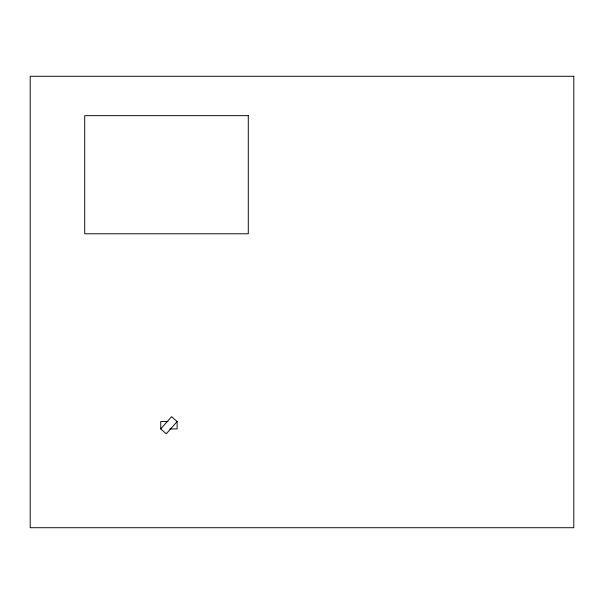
<?xml version="1.0" encoding="UTF-8"?>
<svg xmlns="http://www.w3.org/2000/svg" width="604" height="604" viewBox="0 0 604 604"><rect width="100%" height="100%" fill="white"/><g stroke="black" fill="none" stroke-linecap="round" stroke-linejoin="round"><path stroke-width="0.91" d="M177.115 421.562L166.259 433.815L160.739 428.931L171.596 416.677L177.115 421.562L177.115 428.931L169.837 428.931M168.018 421.562L160.739 421.562L160.739 428.931M573.8 76.278L30.2 76.278L30.2 527.722L573.8 527.722L573.8 76.278M248.282 115.658L84.719 115.658L84.719 233.786L248.282 233.786L248.282 115.658"/></g></svg>
